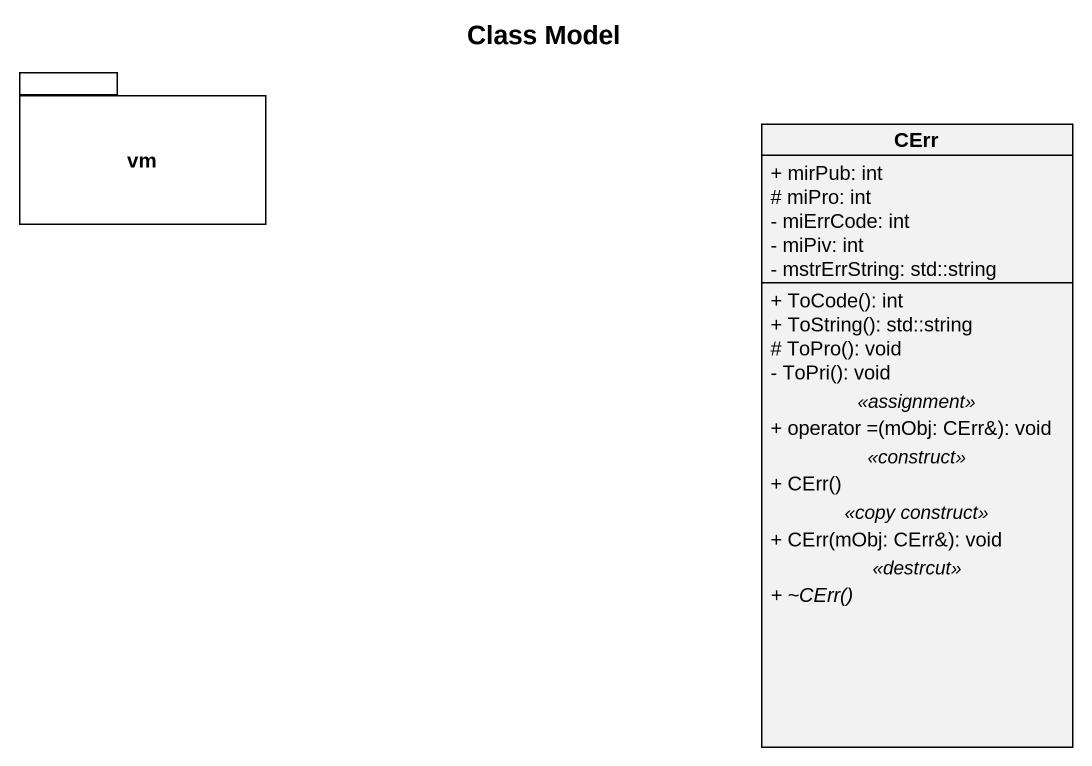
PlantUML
@startuml
title Class Model
hide circle
hide empty members
skinparam classAttributeIconSize 0
package vm {
}
class CErr {
  + mirPub: int
  # miPro: int
  - miErrCode: int
  - miPiv: int
  - mstrErrString: std::string
  --
  + ToCode(): int
  + ToString(): std::string
  # ToPro(): void
  - ToPri(): void
  .. <<assignment>> ..
  + operator =(mObj: CErr&): void
  .. <<construct>> ..
  + CErr()
  .. <<copy construct>> ..
  + CErr(mObj: CErr&): void
  .. <<destrcut>> ..
  {abstract} + ~CErr()
}
@enduml
